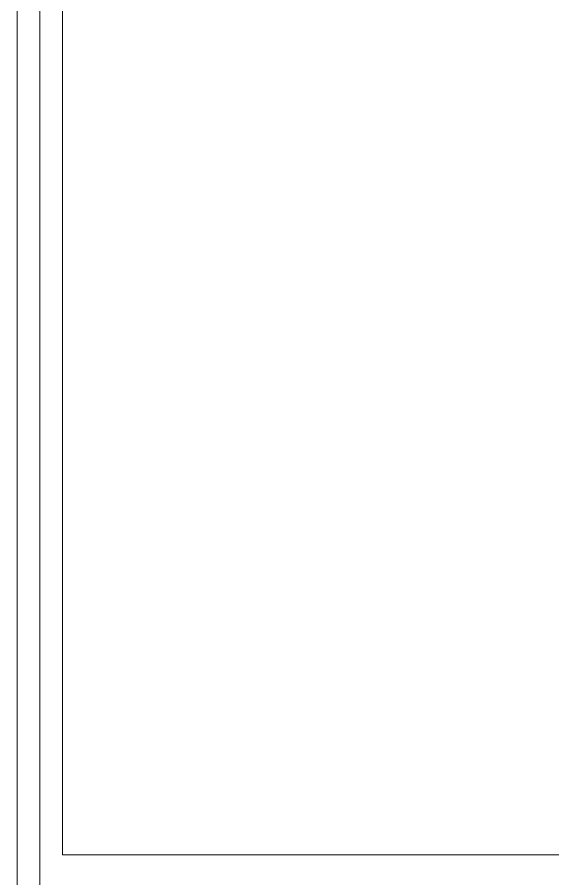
# Model space of a CAD drawing. Header units: millimetres. Extents: x -21807 to 26525, y -2564 to 60640.
# Drawn here: x -15959 to -15368, y 49841 to 50792 of the extents above; entities that cross this region are included whole.
import ezdxf

# ---------------------------------------------------------------- set-up
doc = ezdxf.new("R2010")
doc.units = ezdxf.units.MM
doc.layers.add('A-DETL-THIN', color=7, linetype='Continuous', lineweight=9)
doc.layers.add('A-WALL', color=7, linetype='Continuous', lineweight=9)

# ---------------------------------------------------------------- blocks, each defined once
blk = doc.blocks.new('AK-SGS-M3-A_rvt-1-MẶT BẰNG PHÂN VÙNG ÁP SUẤT')
at = {"layer": 'A-WALL', "color": 253, "lineweight": 13, "true_color": 0xaaaaaa}
blk.add_line((-15958.59, 50857.28), (-15958.59, 48436.94), dxfattribs=at)
at = {"layer": 'A-WALL', "color": 254, "lineweight": 13, "true_color": 0xcccccc}
for p, q in [((-15958.59, 50857.28), (-15958.59, 48436.94)), ((-15908.59, 49866.94), (-15908.59, 50857.28)), ((-15014.69, 49866.94), (-15908.59, 49866.94))]:
    blk.add_line(p, q, dxfattribs=at)
at = {"layer": 'A-WALL', "color": 254, "lineweight": 13, "true_color": 0xe0e0e0}
for p, q in [((-15908.59, 49866.94), (-15908.59, 50857.28)), ((-15014.69, 49866.94), (-15908.59, 49866.94))]:
    blk.add_line(p, q, dxfattribs=at)

msp = doc.modelspace()

# ---------------------------------------------------------------- linework, layer by layer
at = {"layer": 'A-DETL-THIN'}
msp.add_line((-15933.59, 58141.94), (-15933.59, 45041.94), dxfattribs=at)

# ---------------------------------------------------------------- block references
at = {"lineweight": 5}
msp.add_blockref('AK-SGS-M3-A_rvt-1-MẶT BẰNG PHÂN VÙNG ÁP SUẤT', (0, 0), dxfattribs=at)

doc.saveas('drawing.dxf')
